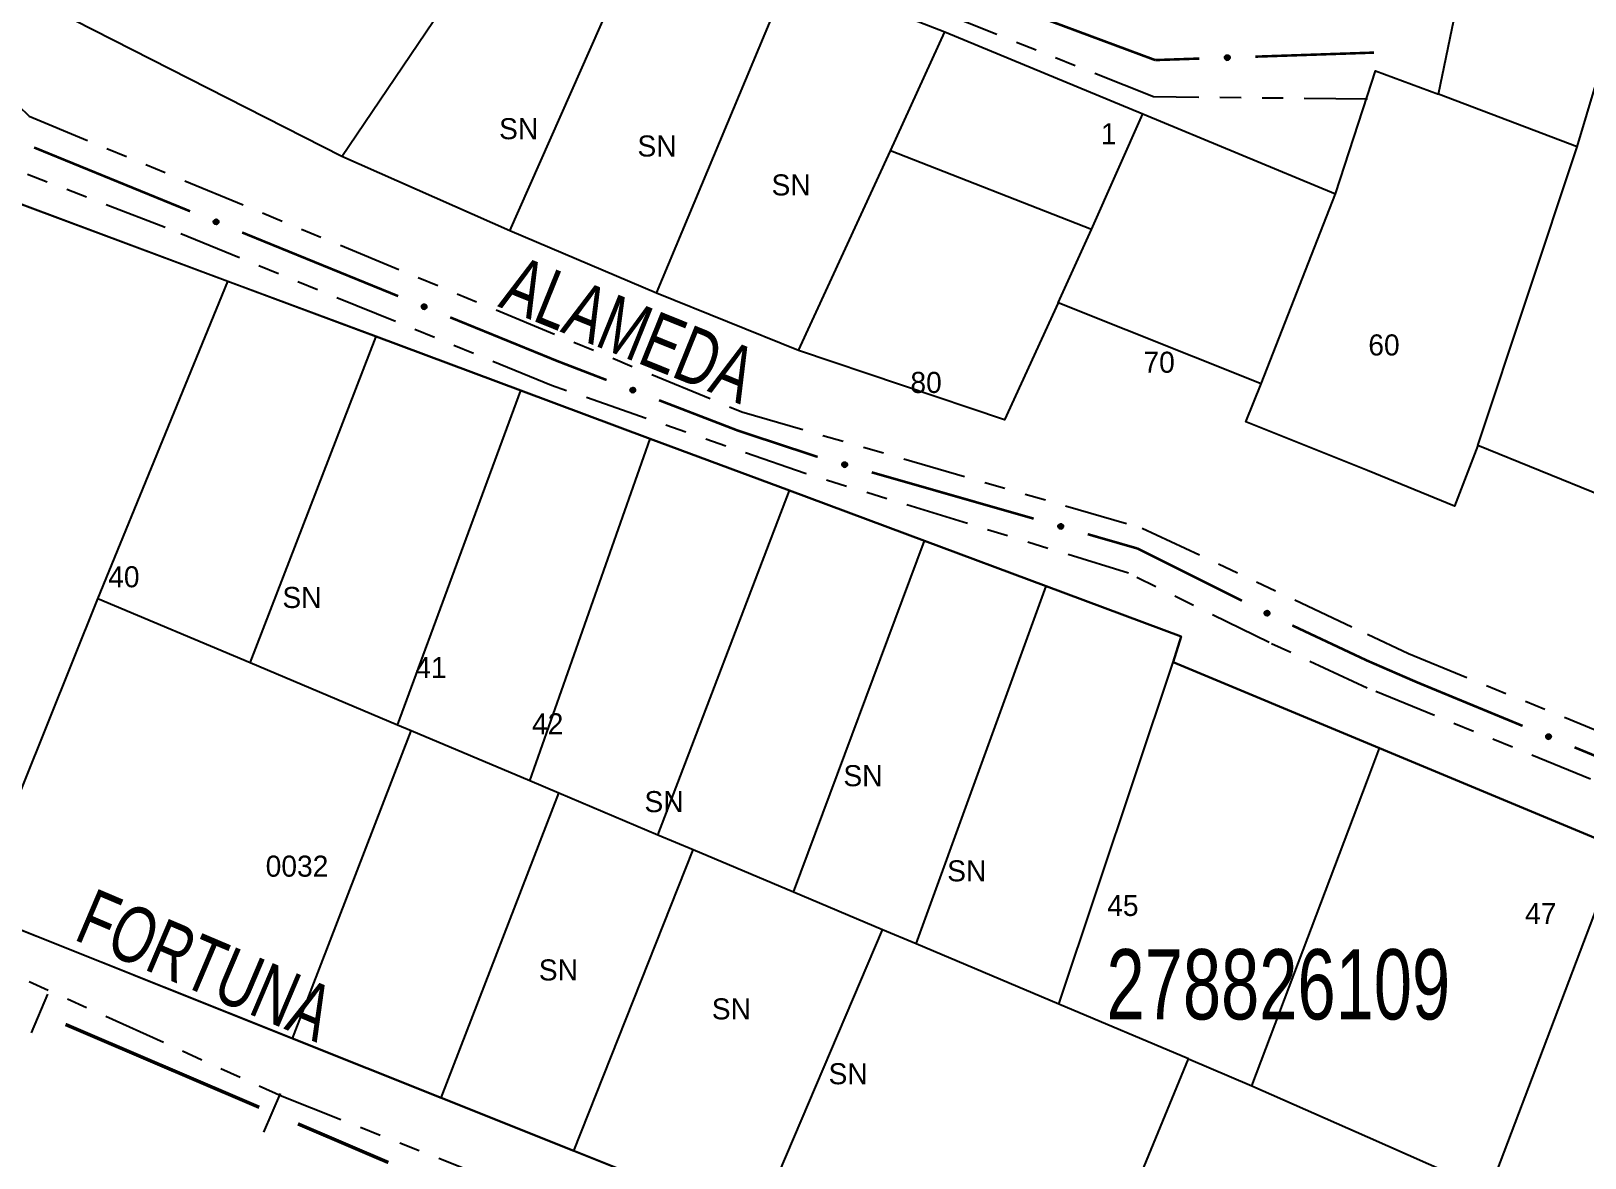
# Model space of a CAD drawing. Extents: x 205454 to 206599, y 4874260 to 4875179.
# Drawn here: x 205701.6 to 205812.2, y 4874350.8 to 4874431 of the extents above; entities that cross this region are included whole.
import ezdxf
from ezdxf.enums import TextEntityAlignment as Align

# ---------------------------------------------------------------- set-up
doc = ezdxf.new("R2010")
doc.units = 0
doc.header["$LTSCALE"] = 1.5
doc.header["$MEASUREMENT"] = 0
doc.linetypes.add('TRACO_25', pattern=[8, 3, -1, 1, -1, 1, -1])
for name, color, linetype in [('CD_MALHA_LOTES', 7, 'CONTINUOUS'), ('CD_TXT_QUADRA', 255, 'CONTINUOUS'), ('LM-LIM-SETORES-BAIRROS', 250, 'CONTINUOUS'), ('RU-QUADRA', 210, 'CONTINUOUS'), ('SV-EIXO-RUA-N-PAV', 6, 'CONTINUOUS'), ('SV-RUA-NAO-PAV', 7, 'CONTINUOUS'), ('SV-TXT-RUA-N-PAV', 7, 'CONTINUOUS'), ('Th_NmrPort', 7, 'CONTINUOUS')]:
    doc.layers.add(name, color=color, linetype=linetype)
doc.styles.add('ARIAL', font='ARIAL.SHX')

msp = doc.modelspace()

# ---------------------------------------------------------------- linework, layer by layer
at = {"layer": 'CD_MALHA_LOTES', "linetype": 'Continuous', "flags": 128}
for points in [[(205723.717816, 4874422.086831), (205737.828552, 4874442.947655)], [(205735.69159, 4874416.795305), (205745.799762, 4874439.657412)], [(205746.138962, 4874412.35178), (205755.704413, 4874435.247806)], [(205755.704413, 4874435.247806), (205766.660586, 4874430.973881)], [(205723.717816, 4874422.086831), (205701.97507, 4874433.144764)], [(205801.812165, 4874426.533987), (205803.044531, 4874432.495591)], [(205762.793702, 4874422.493872), (205766.660586, 4874430.973881)], [(205766.660586, 4874430.973881), (205780.771323, 4874425.139635)], [(205811.696433, 4874422.78837), (205813.673287, 4874429.447245)], [(205794.475019, 4874419.441068), (205796.752097, 4874426.441851), (205797.322702, 4874428.197939)], [(205797.322702, 4874428.197939), (205801.812165, 4874426.533987)], [(205811.696433, 4874422.78837), (205801.812165, 4874426.533987)], [(205777.107958, 4874416.897065), (205780.771323, 4874425.139635)], [(205780.771323, 4874425.139635), (205794.475019, 4874419.441068)], [(205804.621378, 4874401.51118), (205811.696433, 4874422.78837)], [(205735.69159, 4874416.795305), (205723.717816, 4874422.086831)], [(205756.247134, 4874408.281375), (205762.793702, 4874422.493872)], [(205777.107958, 4874416.897065), (205762.793702, 4874422.493872)], [(205715.602205, 4874413.191834), (205694.235886, 4874421.170967)], [(205789.183492, 4874405.906972), (205794.475019, 4874419.441068)], [(205746.138962, 4874412.35178), (205735.69159, 4874416.795305)], [(205774.733556, 4874411.673379), (205777.107958, 4874416.897065)], [(205706.359694, 4874390.602707), (205715.602205, 4874413.191834)], [(205726.159222, 4874409.274072), (205715.602205, 4874413.191834)], [(205756.247134, 4874408.281375), (205746.138962, 4874412.35178)], [(205774.733556, 4874411.673379), (205770.900591, 4874403.329049)], [(205789.183492, 4874405.906972), (205774.733556, 4874411.673379)], [(205717.204244, 4874386.026209), (205726.159222, 4874409.274072)], [(205736.468322, 4874405.432171), (205726.159222, 4874409.274072)], [(205770.900591, 4874403.329049), (205756.247134, 4874408.281375)], [(205727.693879, 4874381.599489), (205736.468322, 4874405.432171)], [(205745.682811, 4874401.9982), (205736.468322, 4874405.432171)], [(205788.098051, 4874403.193369), (205789.183492, 4874405.906972)], [(205802.964197, 4874397.204619), (205796.751149, 4874399.733524), (205788.098051, 4874403.193369)], [(205737.106399, 4874377.62732), (205745.682811, 4874401.9982)], [(205755.590352, 4874398.305949), (205745.682811, 4874401.9982)], [(205804.621378, 4874401.51118), (205802.964197, 4874397.204619)], [(205817.93913, 4874396.100844), (205804.621378, 4874401.51118)], [(205746.228197, 4874373.77784), (205755.590352, 4874398.305949)], [(205765.205795, 4874394.722554), (205755.590352, 4874398.305949)], [(205755.883372, 4874369.703269), (205765.205795, 4874394.722554)], [(205773.889509, 4874391.486387), (205765.205795, 4874394.722554)], [(205697.421487, 4874368.40504), (205706.359694, 4874390.602707)], [(205717.204244, 4874386.026209), (205706.359694, 4874390.602707)], [(205764.615997, 4874366.018023), (205773.889509, 4874391.486387)], [(205783.501122, 4874387.90442), (205773.889509, 4874391.486387)], [(205782.909716, 4874386.093241), (205783.501122, 4874387.90442)], [(205774.768281, 4874361.733667), (205782.909716, 4874386.093241)], [(205797.612395, 4874379.969545), (205796.750798, 4874380.328401), (205782.909716, 4874386.093241)], [(205727.693879, 4874381.599489), (205717.204244, 4874386.026209)], [(205720.220756, 4874359.295189), (205728.65528, 4874381.193769)], [(205728.65528, 4874381.193769), (205727.693879, 4874381.599489)], [(205737.106399, 4874377.62732), (205728.65528, 4874381.193769)], [(205788.533304, 4874355.924704), (205796.75075, 4874377.687586), (205797.612395, 4874379.969545)], [(205814.713737, 4874372.8468), (205797.612395, 4874379.969545)], [(205739.181184, 4874376.751743), (205737.106399, 4874377.62732)], [(205730.787027, 4874355.068681), (205739.181184, 4874376.751743)], [(205746.228197, 4874373.77784), (205739.181184, 4874376.751743)], [(205748.732446, 4874372.721024), (205746.228197, 4874373.77784)], [(205805.453737, 4874348.448263), (205814.713737, 4874372.8468)], [(205740.244413, 4874351.285726), (205748.732446, 4874372.721024)], [(205755.883372, 4874369.703269), (205748.732446, 4874372.721024)], [(205762.21365, 4874367.031835), (205755.883372, 4874369.703269)], [(205697.421487, 4874368.40504), (205720.220756, 4874359.295189)], [(205753.302489, 4874346.062496), (205762.21365, 4874367.031835)], [(205764.615997, 4874366.018023), (205762.21365, 4874367.031835)], [(205774.768281, 4874361.733667), (205764.615997, 4874366.018023)], [(205784.007233, 4874357.834747), (205774.768281, 4874361.733667)], [(205720.220756, 4874359.295189), (205730.787027, 4874355.068681)], [(205774.87285, 4874335.655535), (205784.007233, 4874357.834747)], [(205784.007233, 4874357.834747), (205788.533304, 4874355.924704)], [(205788.533304, 4874355.924704), (205796.750291, 4874352.293957), (205805.453737, 4874348.448263)], [(205730.787027, 4874355.068681), (205740.244413, 4874351.285726)], [(205740.244413, 4874351.285726), (205753.302489, 4874346.062496)]]:
    msp.add_lwpolyline(points, dxfattribs=at)
at = {"layer": 'LM-LIM-SETORES-BAIRROS'}
for points in [[(205701.622656, 4874359.695183), (205702.802273, 4874362.453535)], [(205718.172767, 4874352.617483), (205719.352383, 4874355.375835)]]:
    msp.add_lwpolyline(points, dxfattribs=at)
at = {"layer": 'LM-LIM-SETORES-BAIRROS', "const_width": 0.25}
for points in [[(205704.051366, 4874360.287948), (205717.843124, 4874354.389864)], [(205720.601476, 4874353.210248), (205727.03763, 4874350.457809)]]:
    msp.add_lwpolyline(points, dxfattribs=at)
at = {"layer": 'RU-QUADRA', "linetype": 'Continuous'}
for points in [[(205755.704413, 4874435.247806), (205766.660586, 4874430.973881), (205780.771323, 4874425.139635), (205794.475019, 4874419.441068), (205796.752097, 4874426.441851), (205797.322702, 4874428.197939), (205801.812165, 4874426.533987), (205803.044531, 4874432.495591)], [(205817.93913, 4874396.100844), (205804.621378, 4874401.51118), (205802.964197, 4874397.204619), (205796.751149, 4874399.733524), (205788.098051, 4874403.193369), (205789.183492, 4874405.906972), (205774.733556, 4874411.673379), (205770.900591, 4874403.329049), (205756.247134, 4874408.281375), (205746.138962, 4874412.35178), (205735.69159, 4874416.795305), (205723.717816, 4874422.086831), (205701.97507, 4874433.144764)], [(205694.235886, 4874421.170967), (205715.607614, 4874413.206348), (205726.159222, 4874409.274072), (205736.468322, 4874405.432171), (205745.682811, 4874401.9982), (205755.590352, 4874398.305949), (205765.205795, 4874394.722554), (205773.889509, 4874391.486387), (205783.501122, 4874387.90442), (205782.909716, 4874386.093241), (205796.750798, 4874380.328401), (205797.612395, 4874379.969545), (205814.713737, 4874372.8468), (205825.95059, 4874368.476913), (205836.094971, 4874364.471183), (205850.661262, 4874358.852756), (205862.21025, 4874354.170734), (205886.088563, 4874345.01478)], [(205753.302489, 4874346.062496), (205740.244413, 4874351.285726), (205730.787027, 4874355.068681), (205720.220756, 4874359.295189), (205697.414689, 4874368.388045)]]:
    msp.add_lwpolyline(points, dxfattribs=at)
at = {"layer": 'SV-EIXO-RUA-N-PAV', "const_width": 0.18}
for points in [[(205773.335246, 4874432.044156), (205780.834029, 4874429.256997)], [(205780.834029, 4874429.256997), (205781.638897, 4874428.957843)], [(205788.776085, 4874429.201158), (205796.771441, 4874429.473728)], [(205796.771441, 4874429.473728), (205797.22124, 4874429.489059)], [(205781.638897, 4874428.957843), (205784.778408, 4874429.064873)], [(205701.81385, 4874422.732471), (205711.070134, 4874418.948134)], [(205711.070134, 4874418.948134), (205711.665943, 4874418.704544)], [(205711.665943, 4874418.704544), (205712.921813, 4874418.1923)], [(205716.625571, 4874416.681613), (205727.736845, 4874412.149552)], [(205731.440604, 4874410.638865), (205738.84812, 4874407.617491)], [(205738.84812, 4874407.617491), (205739.08548, 4874407.520677)], [(205739.08548, 4874407.520677), (205742.578937, 4874406.175049)], [(205746.311606, 4874404.73728), (205751.91061, 4874402.580627)], [(205751.91061, 4874402.580627), (205751.953281, 4874402.564191)], [(205751.953281, 4874402.564191), (205756.658636, 4874401.013562)], [(205756.658636, 4874401.013562), (205757.545214, 4874400.721395)], [(205757.545214, 4874400.721395), (205757.609172, 4874400.703106)], [(205761.455026, 4874399.603373), (205772.031123, 4874396.579109)], [(205772.031123, 4874396.579109), (205772.788458, 4874396.362547)], [(205772.788458, 4874396.362547), (205772.992493, 4874396.303852)], [(205776.836595, 4874395.198014), (205779.719672, 4874394.368636)], [(205779.719672, 4874394.368636), (205780.359408, 4874394.184602)], [(205780.359408, 4874394.184602), (205787.817564, 4874390.464819)], [(205791.406899, 4874388.699858), (205795.931882, 4874386.572763)], [(205795.931882, 4874386.572763), (205796.737743, 4874386.193945)], [(205796.737743, 4874386.193945), (205799.489173, 4874384.998271)], [(205799.489173, 4874384.998271), (205800.291487, 4874384.649614)], [(205800.291487, 4874384.649614), (205807.801739, 4874381.548801)], [(205811.499001, 4874380.022285), (205817.96921, 4874377.350882)]]:
    msp.add_lwpolyline(points, dxfattribs=at)
at = {"layer": 'SV-EIXO-RUA-N-PAV'}
for points in [[(205786.629899, 4874429.238136), (205786.662774, 4874429.274348), (205786.698434, 4874429.298747), (205786.734033, 4874429.310536), (205786.768207, 4874429.312752), (205786.803424, 4874429.311081), (205786.838559, 4874429.301563), (205786.875215, 4874429.28236), (205786.911771, 4874429.249637), (205786.934365, 4874429.211464), (205786.94779, 4874429.177182), (205786.952152, 4874429.14168), (205786.949956, 4874429.107495), (205786.938862, 4874429.071326), (205786.919039, 4874429.03437), (205786.885245, 4874428.998407), (205786.850122, 4874428.974727), (205786.815389, 4874428.964227), (205786.77967, 4874428.960068), (205786.743736, 4874428.962205), (205786.709301, 4874428.971747), (205786.672127, 4874428.991772), (205786.637075, 4874429.025598), (205786.613056, 4874429.060359), (205786.602072, 4874429.094935), (205786.598769, 4874429.130193), (205786.600015, 4874429.165536), (205786.608113, 4874429.201253), (205786.629899, 4874429.238136)], [(205714.682227, 4874417.593149), (205714.727037, 4874417.612747), (205714.769556, 4874417.620427), (205714.806864, 4874417.616626), (205714.838955, 4874417.60467), (205714.870409, 4874417.588741), (205714.898577, 4874417.565685), (205714.924173, 4874417.53317), (205714.944148, 4874417.488358), (205714.949153, 4874417.444283), (205714.947383, 4874417.407508), (205714.936843, 4874417.373327), (205714.920857, 4874417.343031), (205714.89594, 4874417.314563), (205714.862736, 4874417.288946), (205714.817189, 4874417.269951), (205714.775452, 4874417.262707), (205714.739464, 4874417.267332), (205714.705168, 4874417.278145), (205714.673251, 4874417.294792), (205714.645731, 4874417.317584), (205714.619998, 4874417.351062), (205714.601846, 4874417.396265), (205714.594146, 4874417.43781), (205714.598264, 4874417.473854), (205714.60967, 4874417.507379), (205714.625263, 4874417.539121), (205714.647261, 4874417.568402), (205714.682227, 4874417.593149)], [(205729.497259, 4874411.550401), (205729.542069, 4874411.569999), (205729.584589, 4874411.577679), (205729.621896, 4874411.573877), (205729.653988, 4874411.561922), (205729.685442, 4874411.545993), (205729.71361, 4874411.522937), (205729.739206, 4874411.490422), (205729.759181, 4874411.44561), (205729.764186, 4874411.401535), (205729.762416, 4874411.36476), (205729.751876, 4874411.330579), (205729.73589, 4874411.300283), (205729.710973, 4874411.271815), (205729.677769, 4874411.246198), (205729.632222, 4874411.227203), (205729.590485, 4874411.219959), (205729.554496, 4874411.224584), (205729.5202, 4874411.235397), (205729.488284, 4874411.252044), (205729.460763, 4874411.274836), (205729.435031, 4874411.308313), (205729.416879, 4874411.353517), (205729.409179, 4874411.395062), (205729.413297, 4874411.431106), (205729.424703, 4874411.464631), (205729.440296, 4874411.496373), (205729.462293, 4874411.525654), (205729.497259, 4874411.550401)], [(205744.350761, 4874405.610533), (205744.395178, 4874405.631006), (205744.437539, 4874405.639519), (205744.474914, 4874405.636449), (205744.507233, 4874405.625126), (205744.538993, 4874405.609817), (205744.567609, 4874405.587317), (205744.593837, 4874405.555311), (205744.614687, 4874405.510898), (205744.620555, 4874405.46693), (205744.619506, 4874405.430128), (205744.609639, 4874405.395747), (205744.59425, 4874405.365143), (205744.569896, 4874405.336192), (205744.537201, 4874405.309929), (205744.492035, 4874405.290044), (205744.450448, 4874405.281983), (205744.414376, 4874405.285901), (205744.379874, 4874405.29604), (205744.347637, 4874405.312058), (205744.319675, 4874405.334306), (205744.293292, 4874405.367272), (205744.274256, 4874405.412111), (205744.265743, 4874405.453497), (205744.269154, 4874405.489615), (205744.2799, 4874405.523357), (205744.294868, 4874405.555399), (205744.316287, 4874405.585105), (205744.350761, 4874405.610533)], [(205759.42422, 4874400.29858), (205759.466638, 4874400.322926), (205759.508073, 4874400.335177), (205759.545573, 4874400.335447), (205759.578772, 4874400.327046), (205759.611769, 4874400.314625), (205759.642274, 4874400.294763), (205759.671248, 4874400.265219), (205759.695969, 4874400.222839), (205759.705728, 4874400.179568), (205759.70796, 4874400.142818), (205759.701193, 4874400.107695), (205759.68859, 4874400.075843), (205759.666911, 4874400.044838), (205759.636684, 4874400.015768), (205759.593467, 4874399.991942), (205759.552763, 4874399.980211), (205759.516485, 4874399.980901), (205759.481218, 4874399.987928), (205759.447683, 4874400.001012), (205759.417851, 4874400.020682), (205759.388637, 4874400.051169), (205759.365686, 4874400.094135), (205759.353522, 4874400.134598), (205759.353703, 4874400.170877), (205759.361403, 4874400.205442), (205759.373458, 4874400.238689), (205759.392147, 4874400.270184), (205759.42422, 4874400.29858)], [(205774.806896, 4874395.896445), (205774.849353, 4874395.920724), (205774.890807, 4874395.932908), (205774.928307, 4874395.933119), (205774.961493, 4874395.924665), (205774.99447, 4874395.912192), (205775.024944, 4874395.892282), (205775.05387, 4874395.862691), (205775.078524, 4874395.820272), (205775.088215, 4874395.776986), (205775.090389, 4874395.740233), (205775.083566, 4874395.70512), (205775.070912, 4874395.673288), (205775.049184, 4874395.642318), (205775.01891, 4874395.613296), (205774.975656, 4874395.589538), (205774.934934, 4874395.577872), (205774.898657, 4874395.57862), (205774.863401, 4874395.585703), (205774.829887, 4874395.59884), (205774.800086, 4874395.618557), (205774.770921, 4874395.64909), (205774.748037, 4874395.692093), (205774.735938, 4874395.732576), (205774.736176, 4874395.768853), (205774.743931, 4874395.803406), (205774.756039, 4874395.836634), (205774.774778, 4874395.8681), (205774.806896, 4874395.896445)], [(205789.527865, 4874389.734812), (205789.574024, 4874389.75098), (205789.617001, 4874389.755437), (205789.653916, 4874389.748837), (205789.685017, 4874389.734499), (205789.715181, 4874389.716247), (205789.741534, 4874389.691135), (205789.764609, 4874389.656786), (205789.781152, 4874389.610596), (205789.782825, 4874389.56627), (205789.77829, 4874389.529732), (205789.765207, 4874389.496442), (205789.746985, 4874389.467436), (205789.719995, 4874389.440925), (205789.684957, 4874389.41788), (205789.638109, 4874389.402369), (205789.595945, 4874389.398289), (205789.560406, 4874389.40561), (205789.527022, 4874389.418975), (205789.496449, 4874389.437978), (205789.470723, 4874389.462777), (205789.447585, 4874389.498097), (205789.432888, 4874389.544539), (205789.428338, 4874389.586546), (205789.435158, 4874389.622178), (205789.449057, 4874389.654749), (205789.466995, 4874389.685227), (205789.491135, 4874389.712768), (205789.527865, 4874389.734812)], [(205809.559574, 4874380.942125), (205809.604467, 4874380.961531), (205809.64702, 4874380.969029), (205809.68431, 4874380.965068), (205809.71635, 4874380.952975), (205809.747735, 4874380.936912), (205809.775805, 4874380.913736), (205809.801261, 4874380.881112), (205809.821044, 4874380.836214), (205809.825861, 4874380.792119), (205809.823934, 4874380.755352), (205809.813248, 4874380.721216), (205809.797132, 4874380.690988), (205809.772094, 4874380.662627), (205809.738781, 4874380.637153), (205809.693153, 4874380.618353), (205809.651385, 4874380.611288), (205809.615417, 4874380.616066), (205809.581167, 4874380.627026), (205809.549322, 4874380.643809), (205809.521899, 4874380.666718), (205809.496311, 4874380.700306), (205809.478352, 4874380.745586), (205809.47083, 4874380.787164), (205809.475102, 4874380.82319), (205809.486651, 4874380.856666), (205809.50238, 4874380.888341), (205809.524502, 4874380.917527), (205809.559574, 4874380.942125)]]:
    msp.add_lwpolyline(points, close=True, dxfattribs=at)
for points in [[(205786.608113, 4874429.201253), (205786.911771, 4874429.249637)], [(205786.608796, 4874429.183414), (205786.918471, 4874429.230835)], [(205786.619908, 4874429.217926), (205786.890035, 4874429.263998)], [(205786.629899, 4874429.238136), (205786.875215, 4874429.28236)], [(205786.648608, 4874429.257133), (205786.84951, 4874429.291288)], [(205786.662774, 4874429.274348), (205786.838559, 4874429.301563)], [(205786.683042, 4874429.288344), (205786.812178, 4874429.305034)], [(205786.698434, 4874429.298747), (205786.803424, 4874429.311081)], [(205786.598769, 4874429.130193), (205786.94779, 4874429.177182)], [(205786.600015, 4874429.165536), (205786.934365, 4874429.211464)], [(205786.602072, 4874429.094935), (205786.952152, 4874429.14168)], [(205786.603031, 4874429.112221), (205786.948303, 4874429.15676)], [(205786.60314, 4874429.149089), (205786.936045, 4874429.195936)], [(205786.611059, 4874429.076997), (205786.948055, 4874429.123984)], [(205786.613056, 4874429.060359), (205786.949956, 4874429.107495)], [(205786.627269, 4874429.042051), (205786.939718, 4874429.088201)], [(205786.637075, 4874429.025598), (205786.938862, 4874429.071326)], [(205786.658386, 4874429.010345), (205786.925926, 4874429.052233)], [(205786.672127, 4874428.991772), (205786.919039, 4874429.03437)], [(205786.696137, 4874428.984325), (205786.894405, 4874429.01566)], [(205786.709301, 4874428.971747), (205786.885245, 4874428.998407)], [(205786.730835, 4874428.967759), (205786.861288, 4874428.985859)], [(205786.743736, 4874428.962205), (205786.850122, 4874428.974727)], [(205714.594146, 4874417.43781), (205714.920857, 4874417.343031)], [(205714.598264, 4874417.473854), (205714.936843, 4874417.373327)], [(205714.599128, 4874417.453809), (205714.925866, 4874417.358855)], [(205714.599627, 4874417.41529), (205714.903623, 4874417.329612)], [(205714.601846, 4874417.396265), (205714.89594, 4874417.314563)], [(205714.60621, 4874417.489236), (205714.939498, 4874417.388662)], [(205714.60967, 4874417.507379), (205714.947383, 4874417.407508)], [(205714.615055, 4874417.37363), (205714.876326, 4874417.30243)], [(205714.619998, 4874417.351062), (205714.862736, 4874417.288946)], [(205714.621387, 4874417.522834), (205714.944335, 4874417.429426)], [(205714.625263, 4874417.539121), (205714.949153, 4874417.444283)], [(205714.638862, 4874417.334446), (205714.832604, 4874417.281949)], [(205714.640588, 4874417.551844), (205714.942572, 4874417.46846)], [(205714.645731, 4874417.317584), (205714.817189, 4874417.269951)], [(205714.647261, 4874417.568402), (205714.944148, 4874417.488358)], [(205714.663749, 4874417.305137), (205714.790195, 4874417.268299)], [(205714.664843, 4874417.578793), (205714.930187, 4874417.510353)], [(205714.673251, 4874417.294792), (205714.775452, 4874417.262707)], [(205714.682227, 4874417.593149), (205714.924173, 4874417.53317)], [(205714.707069, 4874417.602832), (205714.904368, 4874417.551831)], [(205714.727037, 4874417.612747), (205714.898577, 4874417.565685)], [(205714.751256, 4874417.61723), (205714.875924, 4874417.579643)], [(205714.769556, 4874417.620427), (205714.870409, 4874417.588741)], [(205729.462293, 4874411.525654), (205729.759181, 4874411.44561)], [(205729.479876, 4874411.536044), (205729.745219, 4874411.467605)], [(205729.497259, 4874411.550401), (205729.739206, 4874411.490422)], [(205729.522101, 4874411.560084), (205729.719401, 4874411.509083)], [(205729.542069, 4874411.569999), (205729.71361, 4874411.522937)], [(205729.566289, 4874411.574481), (205729.690956, 4874411.536895)], [(205729.584589, 4874411.577679), (205729.685442, 4874411.545993)], [(205729.409179, 4874411.395062), (205729.73589, 4874411.300283)], [(205729.413297, 4874411.431106), (205729.751876, 4874411.330579)], [(205729.414161, 4874411.411061), (205729.740899, 4874411.316106)], [(205729.41466, 4874411.372542), (205729.718656, 4874411.286864)], [(205729.416879, 4874411.353517), (205729.710973, 4874411.271815)], [(205729.421242, 4874411.446488), (205729.754531, 4874411.345914)], [(205729.424703, 4874411.464631), (205729.762416, 4874411.36476)], [(205729.430088, 4874411.330881), (205729.691359, 4874411.259682)], [(205729.435031, 4874411.308313), (205729.677769, 4874411.246198)], [(205729.43642, 4874411.480086), (205729.759368, 4874411.386677)], [(205729.440296, 4874411.496373), (205729.764186, 4874411.401535)], [(205729.453895, 4874411.291698), (205729.647637, 4874411.2392)], [(205729.455621, 4874411.509096), (205729.757605, 4874411.425712)], [(205729.460763, 4874411.274836), (205729.632222, 4874411.227203)], [(205729.478782, 4874411.262389), (205729.605228, 4874411.225551)], [(205729.488284, 4874411.252044), (205729.590485, 4874411.219959)], [(205744.265743, 4874405.453497), (205744.59425, 4874405.365143)], [(205744.269154, 4874405.489615), (205744.609639, 4874405.395747)], [(205744.270411, 4874405.469591), (205744.598948, 4874405.381061)], [(205744.271665, 4874405.431089), (205744.577283, 4874405.351388)], [(205744.274256, 4874405.412111), (205744.569896, 4874405.336192)], [(205744.276796, 4874405.50515), (205744.611993, 4874405.411131)], [(205744.2799, 4874405.523357), (205744.619506, 4874405.430128)], [(205744.287907, 4874405.389739), (205744.550524, 4874405.323677)], [(205744.291312, 4874405.539039), (205744.61603, 4874405.451981)], [(205744.293292, 4874405.367272), (205744.537201, 4874405.309929)], [(205744.294868, 4874405.555399), (205744.620555, 4874405.46693)], [(205744.30994, 4874405.56842), (205744.613502, 4874405.490973)], [(205744.312478, 4874405.35103), (205744.507212, 4874405.302342)], [(205744.316287, 4874405.585105), (205744.614687, 4874405.510898)], [(205744.319675, 4874405.334306), (205744.492035, 4874405.290044)], [(205744.333662, 4874405.595839), (205744.600297, 4874405.532616)], [(205744.337935, 4874405.322215), (205744.465079, 4874405.287863)], [(205744.347637, 4874405.312058), (205744.450448, 4874405.281983)], [(205744.350761, 4874405.610533), (205744.593837, 4874405.555311)], [(205744.375408, 4874405.620702), (205744.57367, 4874405.573579)], [(205744.395178, 4874405.631006), (205744.567609, 4874405.587317)], [(205744.419305, 4874405.635963), (205744.544685, 4874405.600828)], [(205744.437539, 4874405.639519), (205744.538993, 4874405.609817)], [(205759.353522, 4874400.134598), (205759.68859, 4874400.075843)], [(205759.353703, 4874400.170877), (205759.701193, 4874400.107695)], [(205759.356738, 4874400.151044), (205759.691852, 4874400.092116)], [(205759.359932, 4874400.18703), (205759.702168, 4874400.123228)], [(205759.361403, 4874400.205442), (205759.70796, 4874400.142818)], [(205759.361415, 4874400.112807), (205759.672915, 4874400.060632)], [(205759.365686, 4874400.094135), (205759.666911, 4874400.044838)], [(205759.371373, 4874400.222077), (205759.702552, 4874400.164275)], [(205759.373458, 4874400.238689), (205759.705728, 4874400.179568)], [(205759.381274, 4874400.073067), (205759.648729, 4874400.030648)], [(205759.387311, 4874400.253), (205759.696562, 4874400.202887)], [(205759.388637, 4874400.051169), (205759.636684, 4874400.015768)], [(205759.392147, 4874400.270184), (205759.695969, 4874400.222839)], [(205759.408498, 4874400.282422), (205759.679702, 4874400.243189)], [(205759.409193, 4874400.036699), (205759.607489, 4874400.005542)], [(205759.417851, 4874400.020682), (205759.593467, 4874399.991942)], [(205759.42422, 4874400.29858), (205759.671248, 4874400.265219)], [(205759.437115, 4874400.010265), (205759.566812, 4874399.98737)], [(205759.447683, 4874400.001012), (205759.552763, 4874399.980211)], [(205759.447865, 4874400.310903), (205759.649534, 4874400.281619)], [(205759.466638, 4874400.322926), (205759.642274, 4874400.294763)], [(205759.490228, 4874400.330012), (205759.618239, 4874400.30618)], [(205759.508073, 4874400.335177), (205759.611769, 4874400.314625)], [(205774.735938, 4874395.732576), (205775.070912, 4874395.673288)], [(205774.736176, 4874395.768853), (205775.083566, 4874395.70512)], [(205774.73918, 4874395.749016), (205775.0742, 4874395.689556)], [(205774.742431, 4874395.784997), (205775.084565, 4874395.720651)], [(205774.743796, 4874395.710771), (205775.055213, 4874395.658102)], [(205774.743931, 4874395.803406), (205775.090389, 4874395.740233)], [(205774.748037, 4874395.692093), (205775.049184, 4874395.642318)], [(205774.753928, 4874395.820026), (205775.085014, 4874395.761698)], [(205774.756039, 4874395.836634), (205775.088215, 4874395.776986)], [(205774.763592, 4874395.671), (205775.03098, 4874395.628157)], [(205774.769915, 4874395.850923), (205775.079086, 4874395.80032)], [(205774.770921, 4874395.64909), (205775.01891, 4874395.613296)], [(205774.774778, 4874395.8681), (205775.078524, 4874395.820272)], [(205774.791148, 4874395.880312), (205775.06229, 4874395.840648)], [(205774.791454, 4874395.634588), (205774.9897, 4874395.603116)], [(205774.800086, 4874395.618557), (205774.975656, 4874395.589538)], [(205774.806896, 4874395.896445), (205775.05387, 4874395.862691)], [(205774.819333, 4874395.60811), (205774.948994, 4874395.585008)], [(205774.829887, 4874395.59884), (205774.934934, 4874395.577872)], [(205774.83056, 4874395.90873), (205775.032183, 4874395.879126)], [(205774.849353, 4874395.920724), (205775.024944, 4874395.892282)], [(205774.872954, 4874395.927771), (205775.000927, 4874395.903736)], [(205774.890807, 4874395.932908), (205774.99447, 4874395.912192)], [(205789.428338, 4874389.586546), (205789.746985, 4874389.467436)], [(205789.432108, 4874389.563678), (205789.72879, 4874389.455352)], [(205789.432888, 4874389.544539), (205789.719995, 4874389.440925)], [(205789.434511, 4874389.602125), (205789.753171, 4874389.482837)], [(205789.435158, 4874389.622178), (205789.765207, 4874389.496442)], [(205789.44424, 4874389.636918), (205789.769009, 4874389.511534)], [(205789.444355, 4874389.520974), (205789.699523, 4874389.430303)], [(205789.447585, 4874389.498097), (205789.684957, 4874389.41788)], [(205789.449057, 4874389.654749), (205789.77829, 4874389.529732)], [(205789.461904, 4874389.669278), (205789.776902, 4874389.551817)], [(205789.465144, 4874389.480109), (205789.654383, 4874389.413172)], [(205789.466995, 4874389.685227), (205789.782825, 4874389.56627)], [(205789.470723, 4874389.462777), (205789.638109, 4874389.402369)], [(205789.483235, 4874389.69676), (205789.778083, 4874389.590873)], [(205789.487754, 4874389.449009), (205789.611067, 4874389.402755)], [(205789.491135, 4874389.712768), (205789.781152, 4874389.610596)], [(205789.496449, 4874389.437978), (205789.595945, 4874389.398289)], [(205789.50945, 4874389.721805), (205789.768887, 4874389.63358)], [(205789.527865, 4874389.734812), (205789.764609, 4874389.656786)], [(205789.553366, 4874389.742597), (205789.746265, 4874389.676884)], [(205789.574024, 4874389.75098), (205789.741534, 4874389.691135)], [(205789.598512, 4874389.753626), (205789.719995, 4874389.706759)], [(205789.617001, 4874389.755437), (205789.715181, 4874389.716247)], [(205809.47083, 4874380.787164), (205809.797132, 4874380.690988)], [(205809.475102, 4874380.82319), (205809.813248, 4874380.721216)], [(205809.47588, 4874380.803142), (205809.802209, 4874380.70679)], [(205809.476214, 4874380.764621), (205809.779841, 4874380.677643)], [(205809.478352, 4874380.745586), (205809.772094, 4874380.662627)], [(205809.483113, 4874380.838538), (205809.815968, 4874380.73654)], [(205809.486651, 4874380.856666), (205809.823934, 4874380.755352)], [(205809.491464, 4874380.722895), (205809.752428, 4874380.650579)], [(205809.496311, 4874380.700306), (205809.738781, 4874380.637153)], [(205809.498434, 4874380.872071), (205809.82098, 4874380.777282)], [(205809.50238, 4874380.888341), (205809.825861, 4874380.792119)], [(205809.515103, 4874380.68361), (205809.708619, 4874380.630284)], [(205809.517759, 4874380.900998), (205809.819384, 4874380.816323)], [(205809.521899, 4874380.666718), (205809.693153, 4874380.618353)], [(205809.524502, 4874380.917527), (205809.821044, 4874380.836214)], [(205809.539865, 4874380.654195), (205809.666152, 4874380.616816)], [(205809.542129, 4874380.927843), (205809.807177, 4874380.858269)], [(205809.549322, 4874380.643809), (205809.651385, 4874380.611288)], [(205809.559574, 4874380.942125), (205809.801261, 4874380.881112)], [(205809.584457, 4874380.951702), (205809.781537, 4874380.899857)], [(205809.604467, 4874380.961531), (205809.775805, 4874380.913736)], [(205809.628706, 4874380.96591), (205809.753211, 4874380.927791)], [(205809.64702, 4874380.969029), (205809.747735, 4874380.936912)]]:
    msp.add_lwpolyline(points, dxfattribs=at)
at = {"layer": 'SV-RUA-NAO-PAV', "linetype": 'TRACO_25'}
for points in [[(205714.413794, 4874452.112773, 7.328088), (205701.429634, 4874434.437495, 7.328088), (205699.487627, 4874430.165079, 7.328088), (205699.099225, 4874427.252069, 7.328088), (205701.455921, 4874424.965048, 7.328088), (205752.2184, 4874403.910599, 7.05599), (205780.716419, 4874395.633496, 6.734419), (205796.750939, 4874388.083299, 6.487057)], [(205796.751628, 4874426.173557, 7.3), (205781.521522, 4874426.336805, 7.3), (205738.424062, 4874443.47784, 7.3), (205725.690724, 4874452.103727, 7.3)], [(205796.737084, 4874384.241116, 6.709683), (205789.757688, 4874387.474756, 6.709683), (205779.737138, 4874392.421505, 7.05599), (205756.72695, 4874399.509922, 7.05599), (205738.646168, 4874405.786371, 7.204407), (205711.148829, 4874417.038763, 7.550714), (205695.872645, 4874422.915051, 7.402297), (205693.193587, 4874422.215084, 7.352824), (205691.416476, 4874419.864896, 7.303352), (205675.376798, 4874384.461618, 6.981781), (205672.54909, 4874378.611083, 6.610738), (205672.724988, 4874376.610853, 6.610738), (205674.127495, 4874375.735698, 6.561266), (205719.48119, 4874355.181529, 6.660211), (205772.046484, 4874334.327028, 6.239695), (205796.749796, 4874324.947027, 5.200774)], [(205796.750939, 4874388.083299, 6.487057), (205799.674417, 4874386.706716, 6.487057), (205869.937783, 4874357.942428, 5.744971), (205868.201852, 4874355.121541, 5.744971), (205796.737084, 4874384.241116, 6.709683)]]:
    msp.add_polyline3d(points, dxfattribs=at)

# ---------------------------------------------------------------- texts
at = {"layer": 'CD_TXT_QUADRA', "style": 'ARIAL', "width": 0.7}
msp.add_text('278826109', height=5, dxfattribs=at).set_placement((205778.175544, 4874360.648084))
at = {"layer": 'SV-TXT-RUA-N-PAV', "style": 'ARIAL', "width": 0.7}
for s, rotation, p in [('ALAMEDA', 338, (205734.778709, 4874411.429727)), ('FORTUNA', 337, (205704.547499, 4874366.36622))]:
    msp.add_text(s, height=4, rotation=rotation, dxfattribs=at).set_placement(p)
at = {"layer": 'Th_NmrPort', "color": 1}
for s, p in [('SN', (205734.922035, 4874424.071237)), ('1', (205777.771956, 4874423.712897)), ('SN', (205744.776055, 4874422.839484)), ('SN', (205754.322137, 4874420.068041)), ('60', (205796.8176, 4874408.67433)), ('70', (205780.804817, 4874407.442578)), ('80', (205764.21264, 4874406.003121)), ('40', (205707.090362, 4874392.167388)), ('SN', (205719.493075, 4874390.691892)), ('41', (205728.95397, 4874385.700687)), ('42', (205737.268299, 4874381.697492)), ('SN', (205759.439845, 4874378.002234)), ('SN', (205745.274691, 4874376.154605)), ('0032', (205718.303058, 4874371.560924)), ('SN', (205766.83036, 4874371.227595)), ('45', (205778.224071, 4874368.76409)), ('47', (205807.977728, 4874368.183637)), ('SN', (205737.750463, 4874364.170409)), ('SN', (205750.067988, 4874361.398966)), ('SN', (205758.382318, 4874356.779894))]:
    msp.add_text(s, height=1.5, dxfattribs=at).set_placement(p, align=Align.MIDDLE_LEFT)

doc.saveas('drawing.dxf')
